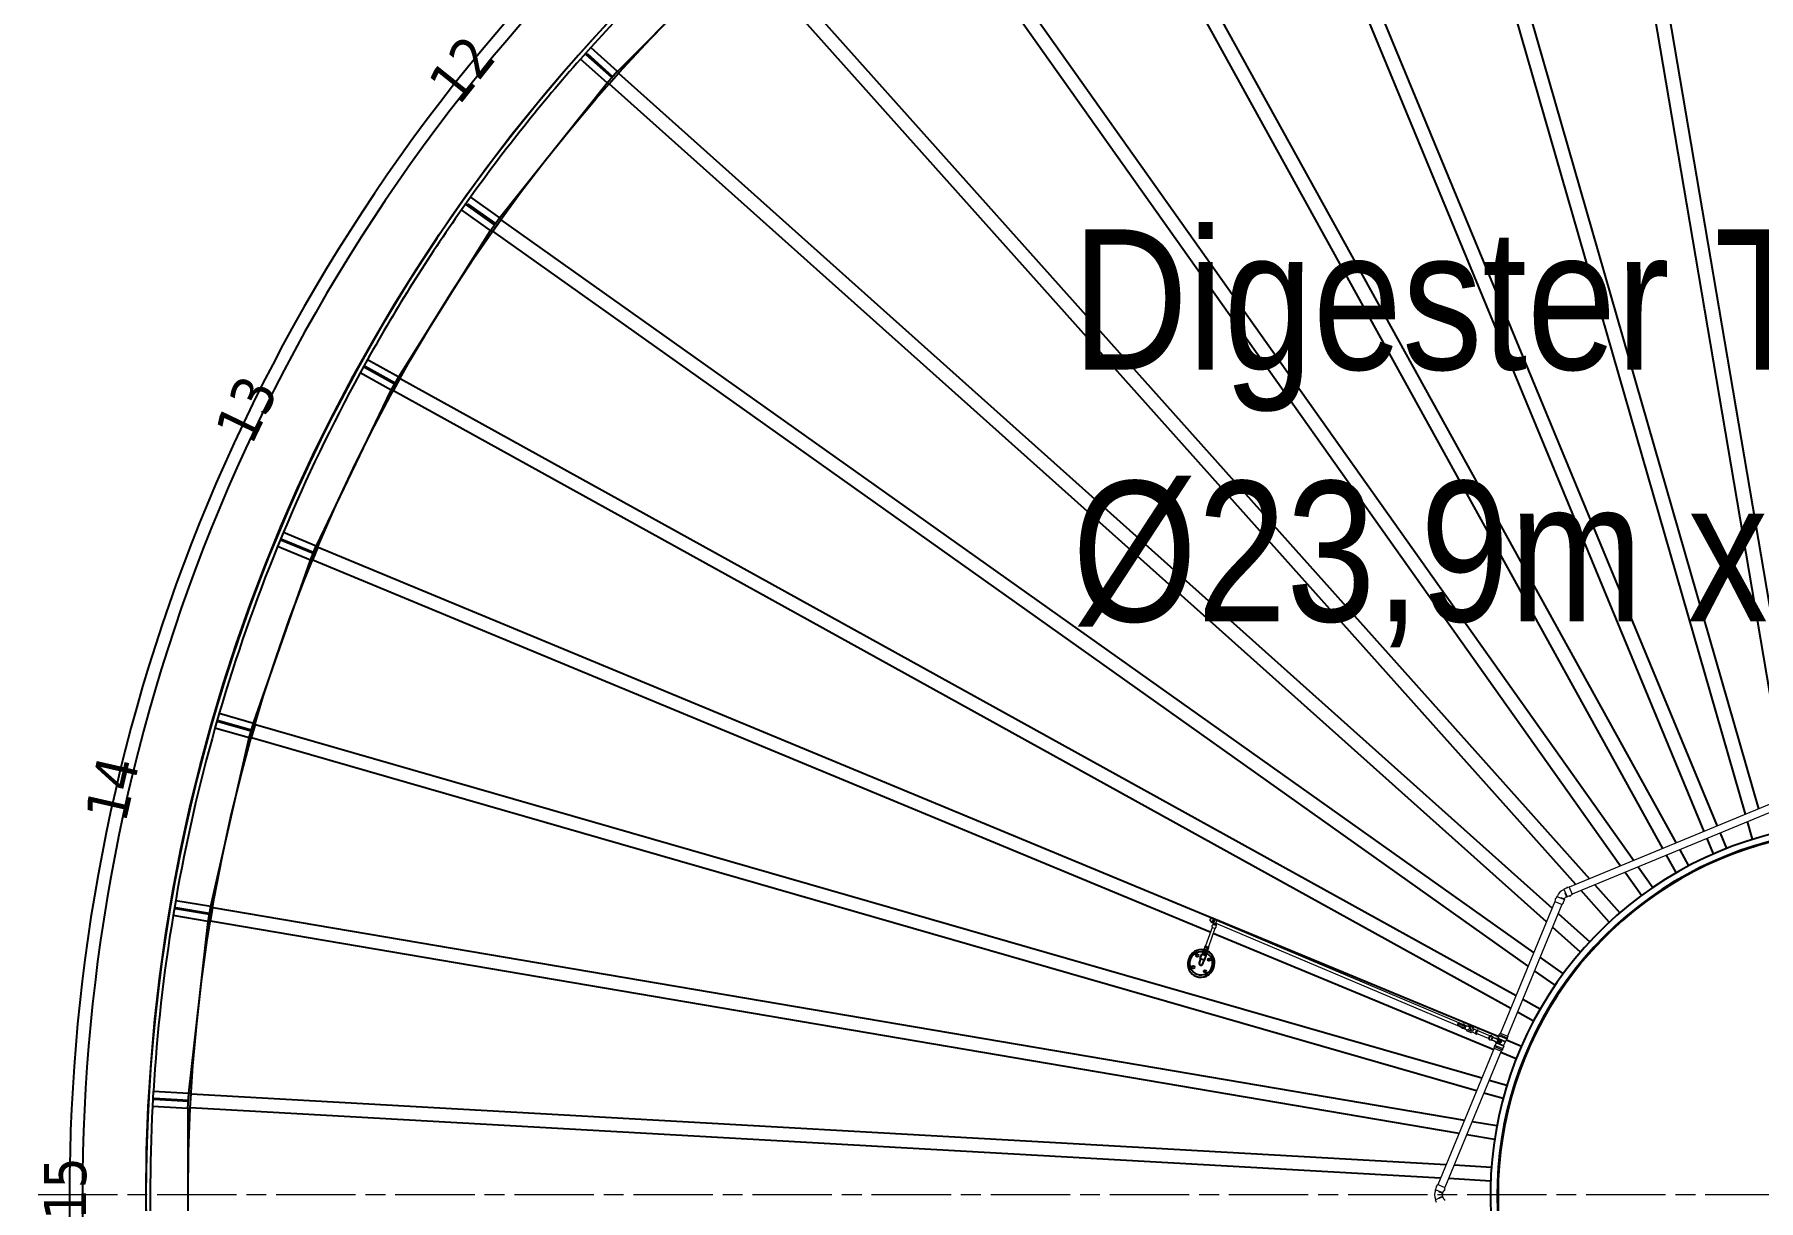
# Model space of a CAD drawing. Header units: millimetres. Extents: x 0 to 118900, y 0 to 84100.
# Drawn here: x 11892 to 24197, y 18739 to 27056 of the extents above; entities that cross this region are included whole.
import ezdxf

# ---------------------------------------------------------------- set-up
doc = ezdxf.new("R2010")
doc.units = ezdxf.units.MM
doc.header["$LTSCALE"] = 100
doc.linetypes.add('CHAIN', pattern=[0.3543, 0.2362, -0.0295, 0.0591, -0.0295])
doc.layers.add('4003-AREA-04.1_F-Foundation', color=7, linetype='Continuous', lineweight=25, true_color=0xadadad)
doc.layers.add('P_Anti-Foam (AF)', color=6, linetype='Continuous', lineweight=18, true_color=0xff00ff)
for name, color, linetype, lineweight in [('4003-AREA-04.1_T-Tank', 7, 'Continuous', 25), ('4003-AREA-04.1_T-Tank_Annotation', 7, 'Continuous', 25), ('Center Mark', 7, 'Continuous', 18), ('Symbol', 7, 'Continuous', 18), ('Visible', 7, 'Continuous', 25)]:
    doc.layers.add(name, color=color, linetype=linetype, lineweight=lineweight)
doc.styles.add('Text Style173', font='')
doc.styles.add('Text Style176', font='tahoma.ttf')
doc.styles.get('Text Style173').set_extended_font_data('Bahnschrift SemiLight Condensed')

msp = doc.modelspace()

# ---------------------------------------------------------------- linework, layer by layer
at = {"layer": '4003-AREA-04.1_F-Foundation'}
msp.add_circle((24937.91, 18779.59), 12250, dxfattribs=at)
at = {"layer": '4003-AREA-04.1_T-Tank'}
msp.add_circle((24937.91, 18779.59), 11950, dxfattribs=at)
at = {"layer": 'Center Mark', "linetype": 'CHAIN', "ltscale": 23.990969}
msp.add_line((37983.91, 18779.59), (11891.91, 18779.59), dxfattribs=at)
at = {"layer": 'P_Anti-Foam (AF)'}
for p, q in [((24865.68, 21809.6), (22846.45, 20973.2)), ((24886.34, 21759.71), (22867.12, 20923.31)), ((22805.84, 20956.29), (22808.62, 20960.02)), ((22826.26, 20967.33), (22808.62, 20960.02)), ((22808.62, 20960.02), (22831.04, 20905.88)), ((22845.57, 20975.33), (22835.13, 20971.01)), ((22845.57, 20975.33), (22868, 20921.19)), ((22868, 20921.19), (22857.56, 20916.87)), ((22744.3, 20871.05), (22355.58, 19932.59)), ((22794.19, 20850.39), (22405.46, 19911.93)), ((22746.5, 20882.37), (22742.17, 20871.93)), ((22742.17, 20871.93), (22796.31, 20849.51)), ((22757.48, 20908.89), (22750.17, 20891.24)), ((22761.21, 20911.67), (22757.48, 20908.89)), ((22757.48, 20908.89), (22811.62, 20886.46)), ((22800.64, 20859.95), (22796.31, 20849.51)), ((22811.62, 20886.46), (22804.31, 20868.82)), ((22811.02, 20890.58), (22811.62, 20886.46)), ((22826.92, 20906.49), (22831.04, 20905.88)), ((22848.69, 20913.19), (22831.04, 20905.88)), ((20296.54, 20687.37), (20250.3, 20555.22)), ((20317.3, 20680.1), (20271.07, 20547.95)), ((20291.16, 20727.6), (20294.13, 20726.56)), ((20296.92, 20693.91), (20294.84, 20687.96)), ((20294.84, 20687.96), (20319, 20679.51)), ((20302.43, 20709.67), (20299.39, 20700.99)), ((20299.61, 20751.76), (20302.59, 20750.72)), ((20301.66, 20724.77), (20303.82, 20721.89)), ((20305.12, 20712.13), (20302.43, 20709.67)), ((20302.43, 20709.67), (20326.6, 20701.22)), ((20311.18, 20718.51), (20304.51, 20721.33)), ((20310.03, 20744.56), (20313.58, 20745.02)), ((20312.14, 20747.38), (20313.52, 20746.9)), ((20321.13, 20742.1), (20314.46, 20744.91)), ((20324.42, 20712.92), (20318.97, 20715.23)), ((20321.08, 20685.45), (20319, 20679.51)), ((20326.6, 20701.22), (20323.56, 20692.53)), ((22079.1, 19974.28), (20325.12, 20714.58)), ((20325.98, 20705.12), (20326.6, 20701.22)), ((20334.38, 20736.51), (20328.92, 20738.81)), ((22087.65, 19994.55), (20333.68, 20734.85)), ((20246.52, 20549.87), (20245.11, 20549.6)), ((20246.52, 20549.87), (20248.6, 20555.81)), ((20246.52, 20549.87), (20270.69, 20541.41)), ((20248.6, 20555.81), (20272.77, 20547.36)), ((20227.44, 20501.98), (20225.79, 20497.26)), ((20227.26, 20496.54), (20227.32, 20496.73)), ((20233.04, 20522.91), (20228.79, 20510.76)), ((20230.82, 20509.38), (20228.8, 20510.76)), ((20229.5, 20505.6), (20230.82, 20509.38)), ((20256.4, 20496.19), (20229.5, 20505.6)), ((20230.22, 20504.53), (20230.47, 20505.26)), ((20230.22, 20504.53), (20255.17, 20495.8)), ((20231.03, 20502.85), (20230.22, 20504.53)), ((20230.37, 20500.96), (20231.03, 20502.85)), ((20257.72, 20499.97), (20230.82, 20509.38)), ((20231.03, 20502.85), (20253.49, 20494.99)), ((20239.75, 20522.02), (20239.29, 20520.72)), ((20241.35, 20529.61), (20239.38, 20523.98)), ((20260.14, 20516.72), (20239.38, 20523.98)), ((20239.75, 20522.02), (20239.38, 20523.98)), ((20258.63, 20515.41), (20239.75, 20522.02)), ((20240.92, 20533.85), (20244.05, 20542.79)), ((20240.92, 20533.85), (20265.08, 20525.4)), ((20241.35, 20529.61), (20240.92, 20533.85)), ((20241.35, 20529.61), (20262.11, 20522.35)), ((20244.05, 20542.79), (20243.11, 20543.87)), ((20244.05, 20542.79), (20268.21, 20534.33)), ((20252.5, 20487.7), (20252.57, 20487.89)), ((20252.83, 20493.1), (20253.49, 20494.99)), ((20253.49, 20494.99), (20255.17, 20495.8)), ((20255.76, 20492.07), (20254.11, 20487.36)), ((20255.17, 20495.8), (20255.43, 20496.53)), ((20256.4, 20496.19), (20257.72, 20499.97)), ((20257.72, 20499.97), (20260.16, 20499.79)), ((20258.63, 20515.41), (20260.14, 20516.72)), ((20262.11, 20522.35), (20260.14, 20516.72)), ((20260.18, 20499.78), (20264.42, 20511.93)), ((20262.11, 20522.35), (20265.08, 20525.4)), ((20270.69, 20541.41), (20272.77, 20547.36)), ((20270.69, 20541.41), (20271.63, 20540.32)), ((22051.84, 20000.8), (22049.51, 19995.27)), ((22051.9, 19988.84), (22054.5, 19987.74)), ((22055.75, 19988.3), (22061.19, 20001.2)), ((22060.71, 20002.49), (22058.11, 20003.58)), ((22088.13, 19968.68), (22085.79, 19967.82)), ((22087.5, 19968.94), (22106.04, 19961.12)), ((22097.96, 19991.99), (22096.95, 19994.26)), ((22097.34, 19992.25), (22116.25, 19984.27)), ((22109.75, 19957.17), (22113.78, 19951.42)), ((22122.51, 19951.54), (22112.32, 19955.76)), ((22114.87, 19950.5), (22146.13, 19937.3)), ((22120.43, 19984.37), (22128.23, 19985.65)), ((22133.99, 19979.25), (22123.8, 19983.47)), ((22129.65, 19985.51), (22160.9, 19972.31)), ((22158.54, 19938.96), (22147.55, 19937.16)), ((22158.12, 19939.14), (22177.81, 19930.82)), ((22168.38, 19962.27), (22161.99, 19971.39)), ((22167.95, 19962.44), (22187.65, 19954.13)), ((22186.82, 19953.83), (22189.98, 19954.99)), ((22278.62, 19913.94), (22193.53, 19949.86)), ((22311.18, 19825.42), (21907.91, 18851.83)), ((22177.45, 19931.63), (22178.82, 19928.55)), ((22270.07, 19893.68), (22184.98, 19929.59)), ((22275.59, 19889.39), (22271.43, 19891.15)), ((22285.54, 19912.98), (22281.38, 19914.73)), ((22291.34, 19882.74), (22283.38, 19886.1)), ((22295.29, 19883.03), (22292.22, 19882.64)), ((22301.29, 19906.33), (22293.33, 19909.69)), ((22303.84, 19903.3), (22301.99, 19905.77)), ((22313.38, 19836.74), (22309.06, 19826.3)), ((22309.06, 19826.3), (22363.2, 19803.88)), ((22313.11, 19837.4), (22368.18, 19814.59)), ((22316.4, 19845.34), (22371.47, 19822.53)), ((22324.37, 19863.26), (22317.06, 19845.61)), ((22325.05, 19868.6), (22322.14, 19869.81)), ((22326.44, 19864.86), (22324.37, 19863.26)), ((22324.37, 19863.26), (22378.51, 19840.83)), ((22334.85, 19892.25), (22331.94, 19893.46)), ((22334.56, 19864.66), (22334.4, 19864.73)), ((22345.45, 19914.16), (22338.14, 19896.52)), ((22338.14, 19896.52), (22392.28, 19874.09)), ((22338.48, 19893.92), (22338.14, 19896.52)), ((22341.73, 19860.39), (22377.91, 19845.41)), ((22344.36, 19888.31), (22344.19, 19888.38)), ((22345.18, 19914.82), (22400.25, 19892.01)), ((22348.47, 19922.76), (22403.54, 19899.95)), ((22353.45, 19933.47), (22349.13, 19923.03)), ((22352.45, 19886.26), (22388.63, 19871.28)), ((22353.45, 19933.47), (22407.59, 19911.05)), ((22367.52, 19814.32), (22363.2, 19803.88)), ((22378.51, 19840.83), (22371.2, 19823.19)), ((22388.63, 19871.28), (22377.91, 19845.41)), ((22388.63, 19871.28), (22377.91, 19845.41)), ((22377.91, 19845.41), (22378.51, 19840.83)), ((22388.63, 19871.28), (22392.28, 19874.09)), ((22399.59, 19891.74), (22392.28, 19874.09)), ((22407.59, 19911.05), (22403.27, 19900.61)), ((22361.07, 19804.76), (21957.8, 18831.16)), ((21890.47, 18815.75), (21897.78, 18833.4)), ((21901.46, 18842.27), (21905.78, 18852.71)), ((21959.92, 18830.28), (21905.78, 18852.71)), ((21955.6, 18819.84), (21959.92, 18830.28)), ((21944.61, 18793.32), (21890.47, 18815.75)), ((21891.15, 18811.15), (21890.47, 18815.75)), ((21944.61, 18765.86), (21890.47, 18743.44)), ((21891.15, 18748.04), (21890.47, 18743.44)), ((21897.78, 18725.79), (21890.47, 18743.44)), ((21941.28, 18790.84), (21944.61, 18793.32)), ((21941.28, 18768.35), (21944.61, 18765.86)), ((21944.61, 18793.32), (21951.92, 18810.97)), ((21951.92, 18748.21), (21944.61, 18765.86))]:
    msp.add_line(p, q, dxfattribs=at)
for centre, radius, start, end in [((22844.63, 20872.87), 92, 114.940961, 155.059039), ((22826.17, 20967.56), 0.25, 292.5, 10.687718), ((22830.98, 20968.47), 4.65, 34.312282, 190.687718), ((22835.03, 20971.24), 0.25, 214.312282, 292.5), ((22749.03, 20886.52), 4.65, 79.312282, 235.687718), ((22746.27, 20882.47), 0.25, 337.5, 55.687718), ((22749.94, 20891.34), 0.25, 259.312282, 337.5), ((22800.87, 20859.85), 0.25, 79.312282, 157.5), ((22801.78, 20864.67), 4.65, 259.312282, 55.687718), ((22804.54, 20868.72), 0.25, 157.5, 235.687718), ((22844.77, 20872.73), 38.18, 117.870182, 152.129818), ((22848.78, 20912.96), 0.25, 34.312282, 112.5), ((22852.83, 20915.73), 4.65, 214.312282, 10.687718), ((22857.65, 20916.63), 0.25, 112.5, 190.687718), ((20298.72, 20697.25), 3.59, 83.39736, 238.036593), ((20296.68, 20693.99), 0.25, 340.716976, 58.036593), ((20299.16, 20701.07), 0.25, 263.39736, 340.716976), ((20321.32, 20685.37), 0.25, 83.39736, 160.716976), ((20321.76, 20689.19), 3.59, 263.39736, 58.036593), ((20323.79, 20692.45), 0.25, 160.716976, 238.036593), ((20245.76, 20546.16), 3.5, 100.621233, 220.81272), ((20268.98, 20538.04), 3.5, 280.621233, 40.81272), ((22315.7, 19840.98), 4.42, 80.83332, 234.16668), ((22312.92, 19836.93), 0.5, 337.5, 67.5), ((22316.6, 19845.8), 0.5, 247.5, 337.5), ((22347.77, 19918.4), 4.42, 80.83332, 234.16668), ((22344.99, 19914.35), 0.5, 337.5, 67.5), ((22348.66, 19923.22), 0.5, 247.5, 337.5), ((22367.98, 19814.13), 0.5, 67.5, 157.5), ((22368.88, 19818.95), 4.42, 260.83332, 54.16668), ((22371.66, 19822.99), 0.5, 157.5, 247.5), ((22400.05, 19891.55), 0.5, 67.5, 157.5), ((22400.95, 19896.37), 4.42, 260.83332, 54.16668), ((22403.73, 19900.42), 0.5, 157.5, 247.5), ((21900.32, 18837.54), 4.65, 79.312282, 235.687718), ((21897.55, 18833.49), 0.25, 337.5, 55.687718), ((21901.23, 18842.36), 0.25, 259.312282, 337.5), ((21977.57, 18779.59), 92, 159.940961, 200.059039), ((21977.77, 18779.59), 38.18, 162.870182, 197.129818), ((21952.15, 18810.88), 0.25, 79.312282, 157.5), ((21952.15, 18748.31), 0.25, 202.5, 280.687718), ((21953.06, 18815.69), 4.65, 259.312282, 55.687718), ((21953.06, 18743.49), 4.65, 304.312282, 100.687718), ((21955.83, 18819.74), 0.25, 157.5, 235.687718), ((21955.83, 18739.44), 0.25, 124.312282, 202.5)]:
    msp.add_arc(centre, radius, start, end, dxfattribs=at)
for centre, major_axis, ratio, start_param, end_param in [((20295.39, 20739.68), (-4.23, -12.08), 0.93947758, 5.3249248, 6.67849528), ((20295.39, 20739.68), (4.23, 12.08), 0.93947758, 5.61351781, 7.30994166), ((20309.49, 20733.12), (-4.98, -11.79), 0.34201339, 3.14159265, 6.28318531), ((20307.25, 20735.53), (4.23, 12.08), 0.93947758, 5.76137335, 6.22287263), ((20329.4, 20724.72), (-4.98, -11.79), 0.34201339, 2.60484248, 6.81993548), ((20329.4, 20724.72), (-4.28, -10.13), 0.34201339, 3.14159265, 6.28318531), ((22053.84, 19993.45), (-1.91, -4.62), 0.93969262, 4.70610331, 6.27689964), ((22056.17, 19998.98), (1.91, 4.62), 0.93969262, 6.27689964, 7.84769596), ((22054.89, 19988.66), (-0.383, -0.924), 0.93969262, 6.27689964, 7.84769596), ((22060.32, 20001.57), (0.383, 0.924), 0.93969262, 4.70610331, 6.27689964), ((22092.42, 19980.59), (-4.92, -11.65), 0.34201339, 5.41207886, 6.28318531), ((22092.42, 19980.59), (4.92, 11.65), 0.34201339, 0, 0.90033261), ((22122.26, 19968), (-7.39, -17.5), 0.34201339, 5.63444426, 6.28318531), ((22128.25, 19965.4), (-5.74, -13.86), 0.93969262, 0, 3.14159265), ((22122.26, 19968), (7.39, 17.5), 0.34201339, 0, 0.67277693), ((22153.51, 19954.81), (7.39, 17.5), 0.34201339, 6.07147369, 9.63648958), ((22163.04, 19950.79), (4.92, 11.65), 0.34201339, 0, 3.14159265), ((22183.35, 19942.22), (4.92, 11.65), 0.34201339, 0.31035895, 2.8312337), ((22189.83, 19939.48), (4.34, 10.27), 0.34201339, 6.11897089, 9.58899238), ((22276.41, 19902.94), (-4.98, -11.79), 0.34201339, 3.14159265, 6.28318531), ((22296.32, 19894.54), (-4.98, -11.79), 0.34201339, 2.94502273, 6.47975523), ((22327.04, 19881.63), (-4.9, -11.83), 0.93969262, 5.74403879, 9.95912675), ((22339.62, 19876.42), (-5.09, -12.29), 0.93969262, 6.20407046, 9.5038928), ((22337.47, 19877.31), (-4.9, -11.83), 0.93969262, 0.18999522, 2.95159743), ((22337.47, 19877.31), (4.21, 10.16), 0.93969262, 3.66390408, 5.76087389), ((22334.31, 19878.62), (4.9, 11.83), 0.93969262, 4.13268004, 5.29209792), ((22344.74, 19874.3), (4.9, 11.83), 0.93969262, 3.73417222, 5.69060574)]:
    msp.add_ellipse(centre, major_axis=major_axis, ratio=ratio, start_param=start_param, end_param=end_param, dxfattribs=at)
msp.add_ellipse((22118.06, 19969.62), major_axis=(-5.74, -13.86), ratio=0.93969262, dxfattribs=at)
for points, knots in [([(22826.92, 20906.49), (22826.92, 20906.49), (22826.92, 20906.49), (22826.89, 20906.57), (22826.82, 20906.72), (22826.49, 20907.5), (22826.06, 20908.48), (22824.75, 20911.53), (22823.81, 20913.73), (22821.63, 20918.82), (22820.45, 20921.61), (22818.25, 20926.79), (22817.28, 20929.08), (22816.31, 20931.37)], [-8.51116039, -8.51116039, -8.51116039, -8.51116039, -8.39108997, -8.39108997, -7.98248995, -7.98248995, -7.0831107, -7.0831107, -6.01136038, -6.01136038, -5.00426929, -5.00426929, -4.25503664, -4.25503664, -4.25503664, -4.25503664]), ([(22786.13, 20901.19), (22786.48, 20901.04), (22786.83, 20900.9), (22790.44, 20899.37), (22793.63, 20898.02), (22799.53, 20895.51), (22802.18, 20894.38), (22806.56, 20892.5), (22808.27, 20891.76), (22810.47, 20890.82), (22811.02, 20890.58), (22811.02, 20890.58)], [-12.7734961, -12.7734961, -12.7734961, -12.7734961, -12.65901818, -12.65901818, -11.59763697, -11.59763697, -10.54181798, -10.54181798, -9.49471199, -9.49471199, -8.51496106, -8.51496106, -8.51496106, -8.51496106]), ([(20301.96, 20724.37), (20301.52, 20724.55), (20301.1, 20724.73), (20300.26, 20725.09), (20299.85, 20725.27), (20299.04, 20725.62), (20298.65, 20725.79), (20297.88, 20726.12), (20297.51, 20726.28), (20296.75, 20726.61), (20296.37, 20726.78), (20295.62, 20727.1), (20295.26, 20727.26), (20294.57, 20727.57), (20294.23, 20727.72), (20293.59, 20728), (20293.29, 20728.14), (20292.7, 20728.41), (20292.41, 20728.53), (20291.88, 20728.78), (20291.62, 20728.9), (20291.13, 20729.13), (20290.9, 20729.23), (20290.46, 20729.44), (20290.26, 20729.54), (20289.65, 20729.84), (20289.29, 20730.02), (20288.69, 20730.36), (20288.53, 20730.45), (20288.17, 20730.67), (20287.98, 20730.78), (20287.47, 20731.13), (20287.15, 20731.35), (20286.18, 20732.21), (20285.63, 20732.66), (20284.49, 20734.33), (20284.14, 20734.9), (20283.56, 20736.22), (20283.33, 20736.85), (20282.89, 20738.77), (20282.74, 20740.26), (20283.21, 20743.08), (20283.62, 20744.29), (20284.77, 20746.4), (20285.48, 20747.3), (20287.04, 20748.82), (20287.88, 20749.38), (20289.65, 20750.34), (20290.48, 20750.61), (20292.25, 20751.06), (20292.95, 20751.1), (20294.32, 20751.15), (20294.79, 20751.1), (20295.57, 20751.01), (20295.85, 20750.96), (20296.4, 20750.85), (20296.62, 20750.8), (20297.2, 20750.65), (20297.47, 20750.57), (20297.76, 20750.48), (20297.78, 20750.48), (20297.79, 20750.47)], [3.28908849, 3.28908849, 3.28908849, 3.28908849, 3.34995497, 3.34995497, 3.4112363, 3.4112363, 3.47248669, 3.47248669, 3.53326672, 3.53326672, 3.59894757, 3.59894757, 3.6650904, 3.6650904, 3.73114973, 3.73114973, 3.79660631, 3.79660631, 3.86259939, 3.86259939, 3.9288047, 3.9288047, 3.99472029, 3.99472029, 4.0599459, 4.0599459, 4.19161569, 4.19161569, 4.23412989, 4.23412989, 4.26814632, 4.26814632, 4.30509117, 4.30509117, 4.33236591, 4.33236591, 4.34223448, 4.34223448, 4.34886107, 4.34886107, 4.35858367, 4.35858367, 4.36540517, 4.36540517, 4.37195486, 4.37195486, 4.37962469, 4.37962469, 4.39028082, 4.39028082, 4.40744946, 4.40744946, 4.43321445, 4.43321445, 4.46166387, 4.46166387, 4.5004996, 4.5004996, 4.58078132, 4.58078132, 4.58662508, 4.58662508, 4.58662508, 4.58662508]), ([(20301.96, 20724.37), (20300.77, 20724.87), (20299.64, 20725.36), (20298.08, 20726.03), (20297.6, 20726.24), (20296.66, 20726.65), (20296.2, 20726.85), (20295.32, 20727.24), (20294.9, 20727.42), (20294.1, 20727.78), (20293.72, 20727.95), (20292.99, 20728.27), (20292.65, 20728.43), (20291.99, 20728.73), (20291.68, 20728.87), (20291.09, 20729.14), (20290.82, 20729.27), (20290.31, 20729.52), (20290.07, 20729.63), (20289.36, 20729.99), (20289.02, 20730.14), (20288.07, 20730.73), (20287.9, 20730.83), (20287.41, 20731.17), (20287.09, 20731.4), (20286.11, 20732.27), (20285.54, 20732.74), (20284.38, 20734.51), (20284.04, 20735.09), (20283.49, 20736.42), (20283.27, 20737.06), (20282.86, 20738.98), (20282.75, 20740.46), (20283.25, 20743.23), (20283.68, 20744.44), (20284.85, 20746.52), (20285.57, 20747.4), (20287.14, 20748.9), (20287.99, 20749.45), (20289.76, 20750.39), (20290.59, 20750.64), (20292.35, 20751.07), (20293.04, 20751.1), (20294.38, 20751.14), (20294.84, 20751.09), (20295.61, 20751), (20295.89, 20750.95), (20296.43, 20750.85), (20296.65, 20750.79), (20297.24, 20750.64), (20297.52, 20750.56), (20297.79, 20750.47), (20297.79, 20750.47), (20297.79, 20750.47)], [0.49662889, 0.49662889, 0.49662889, 0.49662889, 0.66329233, 0.66329233, 0.74150946, 0.74150946, 0.82056032, 0.82056032, 0.89950652, 0.89950652, 0.97745159, 0.97745159, 1.05618403, 1.05618403, 1.13533476, 1.13533476, 1.21403283, 1.21403283, 1.29161086, 1.29161086, 1.44869049, 1.44869049, 1.47829519, 1.47829519, 1.51388504, 1.51388504, 1.5410847, 1.5410847, 1.55056887, 1.55056887, 1.55695631, 1.55695631, 1.56643639, 1.56643639, 1.57321336, 1.57321336, 1.57978237, 1.57978237, 1.58753202, 1.58753202, 1.59837348, 1.59837348, 1.61591459, 1.61591459, 1.64188191, 1.64188191, 1.67051578, 1.67051578, 1.7101603, 1.7101603, 1.79405251, 1.79405251, 1.79416548, 1.79416548, 1.79416548, 1.79416548]), ([(20285.54, 20731.88), (20286.01, 20730.68), (20286.64, 20729.53), (20288.36, 20727.18), (20289.53, 20726.03), (20291.69, 20724.51), (20292.58, 20724.02), (20293.51, 20723.63)], [5.515086332, 5.515086332, 5.515086332, 5.515086332, 5.766886018, 5.766886018, 6.084098528, 6.084098528, 6.283185307, 6.283185307, 6.283185307, 6.283185307]), ([(20313.43, 20745), (20313.1, 20745.76), (20312.7, 20746.5), (20311.38, 20748.57), (20310.27, 20749.8), (20307.75, 20751.8), (20306.33, 20752.59), (20303.32, 20753.65), (20301.74, 20753.92), (20298.55, 20753.95), (20296.94, 20753.7), (20294.42, 20752.87), (20293.46, 20752.44), (20292.55, 20751.92)], [2.40515876, 2.40515876, 2.40515876, 2.40515876, 2.5668491, 2.5668491, 2.88500135, 2.88500135, 3.19856079, 3.19856079, 3.51023194, 3.51023194, 3.82372362, 3.82372362, 4.02777568, 4.02777568, 4.02777568, 4.02777568]), ([(20293.51, 20723.63), (20294.98, 20723.01), (20296.54, 20722.64), (20299.72, 20722.42), (20301.34, 20722.57), (20302.92, 20722.99), (20302.95, 20723), (20302.98, 20723.01)], [0, 0, 0, 0, 0.31174075, 0.31174075, 0.624646304, 0.624646304, 0.63071752, 0.63071752, 0.63071752, 0.63071752]), ([(20300.96, 20748.82), (20300.09, 20749.49), (20299.12, 20750.02), (20297.99, 20750.41), (20297.89, 20750.44), (20297.79, 20750.47)], [-2.012619533, -2.012619533, -2.012619533, -2.012619533, -1.667573028, -1.667573028, -1.635152697, -1.635152697, -1.635152697, -1.635152697]), ([(20310.53, 20744.63), (20310.12, 20744.8), (20309.71, 20744.98), (20308.9, 20745.32), (20308.51, 20745.49), (20307.73, 20745.83), (20307.36, 20745.99), (20306.62, 20746.31), (20306.27, 20746.46), (20305.55, 20746.77), (20305.19, 20746.93), (20304.49, 20747.24), (20304.15, 20747.39), (20303.5, 20747.67), (20303.19, 20747.81), (20302.6, 20748.07), (20302.32, 20748.2), (20301.8, 20748.43), (20301.56, 20748.55), (20301.1, 20748.76), (20300.88, 20748.85), (20300.49, 20749.03), (20300.32, 20749.12), (20300.01, 20749.26), (20299.88, 20749.33), (20299.61, 20749.46), (20299.5, 20749.51), (20299.5, 20749.52), (20299.5, 20749.52), (20299.5, 20749.52)], [3.291654899, 3.291654899, 3.291654899, 3.291654899, 3.351781893, 3.351781893, 3.412392485, 3.412392485, 3.473033027, 3.473033027, 3.533243071, 3.533243071, 3.598218701, 3.598218701, 3.663866017, 3.663866017, 3.729591852, 3.729591852, 3.794771061, 3.794771061, 3.859504529, 3.859504529, 3.925167367, 3.925167367, 3.991078825, 3.991078825, 4.056299052, 4.056299052, 4.155953109, 4.155953109, 4.158275951, 4.158275951, 4.158275951, 4.158275951]), ([(20305.29, 20719.48), (20303.79, 20720), (20302.38, 20720.78), (20300.81, 20722.01), (20300.51, 20722.26), (20300.22, 20722.53)], [0, 0, 0, 0, 0.311671057, 0.311671057, 0.389289145, 0.389289145, 0.389289145, 0.389289145]), ([(20301.66, 20724.77), (20301.48, 20725.01), (20301.33, 20725.31), (20300.99, 20726.35), (20300.9, 20727.23), (20300.99, 20729.32), (20301.17, 20730.5), (20301.8, 20733.05), (20302.24, 20734.38), (20302.79, 20735.7)], [-1.47399291, -1.47399291, -1.47399291, -1.47399291, -1.25891699, -1.25891699, -0.84597355, -0.84597355, -0.42664729, -0.42664729, 0, 0, 0, 0]), ([(20302.79, 20735.7), (20303.19, 20736.67), (20303.64, 20737.62), (20304.61, 20739.4), (20305.12, 20740.21), (20306.39, 20741.98), (20307.15, 20742.84), (20308.62, 20744.07), (20309.32, 20744.45), (20309.97, 20744.55), (20310, 20744.56), (20310.03, 20744.56)], [-6.94611736, -6.94611736, -6.94611736, -6.94611736, -6.62945107, -6.62945107, -6.32060848, -6.32060848, -5.88358731, -5.88358731, -5.44564005, -5.44564005, -5.42544515, -5.42544515, -5.42544515, -5.42544515]), ([(20305.11, 20712.12), (20305.1, 20712.09), (20305.19, 20712.03), (20305.63, 20711.78), (20306.15, 20711.55), (20307.63, 20710.94), (20308.61, 20710.56), (20310.34, 20709.93), (20310.95, 20709.71), (20312.21, 20709.27), (20312.83, 20709.05), (20314.58, 20708.46), (20315.72, 20708.08), (20318.21, 20707.28), (20319.53, 20706.87), (20321.88, 20706.16), (20322.9, 20705.86), (20324.53, 20705.41), (20325.13, 20705.25), (20325.82, 20705.11), (20325.97, 20705.09), (20325.98, 20705.12)], [-4.81939753, -4.81939753, -4.81939753, -4.81939753, -4.56573164, -4.56573164, -4.15369514, -4.15369514, -3.71726238, -3.71726238, -3.49690828, -3.49690828, -3.29028011, -3.29028011, -2.93384377, -2.93384377, -2.49662526, -2.49662526, -2.07681242, -2.07681242, -1.66757303, -1.66757303, -1.3461998, -1.3461998, -1.3461998, -1.3461998]), ([(20306.7, 20719.06), (20306.56, 20718.16), (20306.38, 20717.21), (20305.88, 20714.9), (20305.52, 20713.52), (20305.11, 20712.12)], [4.221471088, 4.221471088, 4.221471088, 4.221471088, 4.368841155, 4.368841155, 4.567675883, 4.567675883, 4.567675883, 4.567675883]), ([(20310.77, 20718.69), (20309.93, 20718.65), (20309.08, 20718.68), (20307.23, 20718.91), (20306.24, 20719.14), (20305.29, 20719.48)], [5.918974035, 5.918974035, 5.918974035, 5.918974035, 6.084499516, 6.084499516, 6.283185307, 6.283185307, 6.283185307, 6.283185307]), ([(20309.86, 20750.07), (20310.54, 20750.12), (20311.22, 20750.13), (20313.49, 20749.98), (20315.06, 20749.61), (20318, 20748.38), (20319.36, 20747.52), (20321.63, 20745.5), (20322.57, 20744.37), (20323.34, 20743.14)], [2.75230351, 2.75230351, 2.75230351, 2.75230351, 2.88555577, 2.88555577, 3.19849297, 3.19849297, 3.51022877, 3.51022877, 3.79342634, 3.79342634, 3.79342634, 3.79342634]), ([(20320.26, 20714.68), (20319.75, 20714.34), (20319.2, 20714.03), (20318.12, 20713.64), (20317.62, 20713.51), (20316.32, 20713.38), (20315.45, 20713.48), (20314.02, 20714.05), (20313.44, 20714.43), (20312.47, 20715.38), (20312.09, 20715.94), (20311.41, 20717.34), (20311.21, 20718.17), (20310.91, 20720.45), (20310.99, 20721.93), (20311.45, 20725), (20311.83, 20726.56), (20312.8, 20729.61), (20313.38, 20731.1), (20314.68, 20733.94), (20315.41, 20735.3), (20316.99, 20737.83), (20317.85, 20739), (20319.77, 20741.11), (20320.82, 20742.05), (20322.67, 20742.94), (20323.23, 20743.14), (20324.65, 20743.4), (20325.58, 20743.38), (20327.13, 20742.87), (20327.73, 20742.51), (20328.75, 20741.61), (20329.15, 20741.07), (20329.86, 20739.78), (20330.08, 20739.02), (20330.22, 20738.26)], [1.11230344, 1.11230344, 1.11230344, 1.11230344, 1.28388901, 1.28388901, 1.40920223, 1.40920223, 1.58538174, 1.58538174, 1.72431558, 1.72431558, 1.8822099, 1.8822099, 2.11921194, 2.11921194, 2.52363738, 2.52363738, 2.90183533, 2.90183533, 3.25375167, 3.25375167, 3.60215329, 3.60215329, 3.96238224, 3.96238224, 4.36331003, 4.36331003, 4.51371092, 4.51371092, 4.70745348, 4.70745348, 4.84708474, 4.84708474, 4.99986678, 4.99986678, 5.21391332, 5.21391332, 5.21391332, 5.21391332]), ([(20328.04, 20713.35), (20327.91, 20712.69), (20327.77, 20712.03), (20327.17, 20709.29), (20326.62, 20707.2), (20325.98, 20705.12)], [4.304241925, 4.304241925, 4.304241925, 4.304241925, 4.375079925, 4.375079925, 4.595228056, 4.595228056, 4.595228056, 4.595228056]), ([(20328.04, 20713.35), (20327.59, 20711), (20327.01, 20708.62), (20326.21, 20705.86), (20326.1, 20705.49), (20325.98, 20705.12)], [4.382281694, 4.382281694, 4.382281694, 4.382281694, 4.633945447, 4.633945447, 4.673267825, 4.673267825, 4.673267825, 4.673267825]), ([(22079.37, 19977.26), (22079.2, 19976.19), (22079.1, 19975.17), (22079.09, 19972.78), (22079.25, 19971.47), (22080.04, 19969.79), (22080.3, 19969.37), (22081.12, 19968.45), (22081.77, 19967.98), (22083.11, 19967.51), (22083.75, 19967.44), (22084.86, 19967.53), (22085.35, 19967.65), (22085.79, 19967.82)], [5.32790634, 5.32790634, 5.32790634, 5.32790634, 5.59356763, 5.59356763, 5.98482936, 5.98482936, 6.11733356, 6.11733356, 6.30281004, 6.30281004, 6.45536098, 6.45536098, 6.59125648, 6.59125648, 6.59125648, 6.59125648]), ([(22096.95, 19994.26), (22096.76, 19994.7), (22096.5, 19995.14), (22095.69, 19996.11), (22095.03, 19996.6), (22093.68, 19997.09), (22093.04, 19997.17), (22091.73, 19997.08), (22091.08, 19996.88), (22089.5, 19996.16), (22088.66, 19995.51), (22087.04, 19993.97), (22086.27, 19993.06), (22085.53, 19992.03)], [2.82894593, 2.82894593, 2.82894593, 2.82894593, 2.96686276, 2.96686276, 3.15619505, 3.15619505, 3.3085099, 3.3085099, 3.49641049, 3.49641049, 3.80826722, 3.80826722, 4.11656732, 4.11656732, 4.11656732, 4.11656732]), ([(22196.68, 19948.53), (22196.68, 19948.56), (22196.68, 19948.58), (22196.68, 19950.03), (22196.53, 19951.34), (22195.73, 19953.02), (22195.47, 19953.44), (22194.65, 19954.36), (22194, 19954.83), (22192.66, 19955.3), (22192.02, 19955.37), (22190.91, 19955.28), (22190.43, 19955.16), (22189.98, 19954.99)], [8.72850555, 8.72850555, 8.72850555, 8.72850555, 8.73516028, 8.73516028, 9.12642202, 9.12642202, 9.25892622, 9.25892622, 9.44440269, 9.44440269, 9.59695363, 9.59695363, 9.73284913, 9.73284913, 9.73284913, 9.73284913]), ([(22178.82, 19928.55), (22179.02, 19928.11), (22179.27, 19927.67), (22180.09, 19926.7), (22180.74, 19926.21), (22182.09, 19925.72), (22182.73, 19925.64), (22184.04, 19925.73), (22184.7, 19925.93), (22186.27, 19926.65), (22187.11, 19927.29), (22187.99, 19928.14), (22188.06, 19928.2), (22188.12, 19928.26)], [5.97053858, 5.97053858, 5.97053858, 5.97053858, 6.10845542, 6.10845542, 6.29778771, 6.29778771, 6.45010255, 6.45010255, 6.63800314, 6.63800314, 6.94985987, 6.94985987, 6.97488216, 6.97488216, 6.97488216, 6.97488216]), ([(22294.63, 19909.14), (22294.54, 19909.63), (22294.41, 19910.12), (22294.03, 19911.09), (22293.79, 19911.59), (22292.97, 19912.71), (22292.31, 19913.32), (22290.88, 19914.01), (22290.2, 19914.18), (22288.84, 19914.26), (22288.18, 19914.15), (22286.72, 19913.71), (22286, 19913.31), (22284.18, 19912.02), (22283.18, 19910.98), (22281.3, 19908.58), (22280.43, 19907.23), (22278.89, 19904.42), (22278.21, 19902.98), (22277.06, 19900.06), (22276.57, 19898.59), (22275.82, 19895.68), (22275.57, 19894.25), (22275.34, 19891.4), (22275.38, 19890), (22275.93, 19888.02), (22276.16, 19887.43), (22276.96, 19886.14), (22277.62, 19885.42), (22278.66, 19884.85), (22278.82, 19884.77), (22278.99, 19884.7)], [2.65929626, 2.65929626, 2.65929626, 2.65929626, 2.79744822, 2.79744822, 2.93594132, 2.93594132, 3.12124848, 3.12124848, 3.26047974, 3.26047974, 3.41533031, 3.41533031, 3.64267858, 3.64267858, 4.03760805, 4.03760805, 4.41991743, 4.41991743, 4.77281914, 4.77281914, 5.1209816, 5.1209816, 5.47949958, 5.47949958, 5.87574655, 5.87574655, 6.04049045, 6.04049045, 6.2454031, 6.2454031, 6.28318531, 6.28318531, 6.28318531, 6.28318531]), ([(22278.99, 19884.7), (22279.62, 19884.44), (22280.3, 19884.32), (22281.66, 19884.31), (22282.32, 19884.45), (22283.57, 19884.89), (22284.14, 19885.2), (22284.67, 19885.56)], [0, 0, 0, 0, 0.13888807, 0.13888807, 0.299581936, 0.299581936, 0.477720836, 0.477720836, 0.477720836, 0.477720836]), ([(22296.1, 19894.6), (22295.69, 19893.63), (22295.33, 19892.64), (22294.73, 19890.73), (22294.49, 19889.81), (22294.06, 19887.72), (22293.95, 19886.62), (22294, 19884.8), (22294.16, 19884.1), (22294.6, 19883.41), (22294.79, 19883.24), (22295.01, 19883.15)], [-6.94611736, -6.94611736, -6.94611736, -6.94611736, -6.62945107, -6.62945107, -6.32060848, -6.32060848, -5.88358731, -5.88358731, -5.44564005, -5.44564005, -5.21311286, -5.21311286, -5.21311286, -5.21311286]), ([(22321.57, 19871.99), (22320.34, 19872.5), (22318.71, 19873.19), (22314.93, 19874.77), (22312.76, 19875.68), (22308.12, 19877.63), (22305.6, 19878.69), (22300.4, 19880.88), (22297.63, 19882.04), (22295.01, 19883.15)], [0, 0, 0, 0, 0.85929761, 0.85929761, 1.69497264, 1.69497264, 2.52609199, 2.52609199, 3.401448, 3.401448, 3.401448, 3.401448]), ([(22321.57, 19871.99), (22320.78, 19872.32), (22319.83, 19872.72), (22317.11, 19873.86), (22315.1, 19874.7), (22310.73, 19876.53), (22308.31, 19877.55), (22303.34, 19879.64), (22300.73, 19880.74), (22297.12, 19882.26), (22296.06, 19882.71), (22295.01, 19883.15)], [0.33490973, 0.33490973, 0.33490973, 0.33490973, 0.88358912, 0.88358912, 1.72635851, 1.72635851, 2.55823166, 2.55823166, 3.38861023, 3.38861023, 3.73694655, 3.73694655, 3.73694655, 3.73694655]), ([(22303.56, 19903.42), (22303.5, 19903.45), (22303.43, 19903.47), (22302.93, 19903.56), (22302.42, 19903.41), (22301.26, 19902.66), (22300.62, 19902.06), (22299.29, 19900.45), (22298.61, 19899.45), (22297.28, 19897.17), (22296.66, 19895.91), (22296.1, 19894.6)], [-1.73823147, -1.73823147, -1.73823147, -1.73823147, -1.66757303, -1.66757303, -1.25891699, -1.25891699, -0.84597355, -0.84597355, -0.42664729, -0.42664729, 0, 0, 0, 0]), ([(22303.56, 19903.42), (22306.08, 19902.35), (22308.73, 19901.24), (22313.83, 19899.09), (22316.34, 19898.04), (22320.97, 19896.09), (22323.14, 19895.18), (22326.87, 19893.62), (22328.48, 19892.95), (22329.81, 19892.39), (22329.92, 19892.35), (22330.02, 19892.31)], [0, 0, 0, 0, 0.8415067, 0.8415067, 1.66790554, 1.66790554, 2.49468924, 2.49468924, 3.3205012, 3.3205012, 3.39317887, 3.39317887, 3.39317887, 3.39317887]), ([(22303.56, 19903.42), (22305.09, 19902.77), (22306.66, 19902.11), (22310.75, 19900.39), (22313.33, 19899.3), (22318.19, 19897.26), (22320.53, 19896.28), (22324.68, 19894.54), (22326.54, 19893.76), (22328.78, 19892.82), (22329.45, 19892.55), (22330.02, 19892.31)], [0.33458436, 0.33458436, 0.33458436, 0.33458436, 0.84130641, 0.84130641, 1.66762673, 1.66762673, 2.49454268, 2.49454268, 3.32089018, 3.32089018, 3.72755894, 3.72755894, 3.72755894, 3.72755894]), ([(22316.92, 19873.93), (22317.27, 19873), (22317.7, 19872.09), (22319.07, 19869.85), (22320.15, 19868.61), (22322.62, 19866.55), (22324.02, 19865.73), (22327, 19864.61), (22328.58, 19864.3), (22331.78, 19864.2), (22333.39, 19864.42), (22336.5, 19865.36), (22337.99, 19866.08), (22340.7, 19867.98), (22341.92, 19869.16), (22343.96, 19871.84), (22344.78, 19873.35), (22345.92, 19876.55), (22346.24, 19878.24), (22346.36, 19881.62), (22346.15, 19883.31), (22345.21, 19886.52), (22344.5, 19888.03), (22342.63, 19890.71), (22341.49, 19891.89), (22338.89, 19893.79), (22337.45, 19894.52), (22334.41, 19895.46), (22332.81, 19895.67), (22329.61, 19895.58), (22328.01, 19895.27), (22326.11, 19894.57), (22325.74, 19894.42), (22325.37, 19894.25)], [0.78206437, 0.78206437, 0.78206437, 0.78206437, 0.9763996, 0.9763996, 1.29402431, 1.29402431, 1.60725532, 1.60725532, 1.91897606, 1.91897606, 2.23286398, 2.23286398, 2.55137637, 2.55137637, 2.87472734, 2.87472734, 3.20132403, 3.20132403, 3.52877766, 3.52877766, 3.85454158, 3.85454158, 4.17633759, 4.17633759, 4.49303964, 4.49303964, 4.80572921, 4.80572921, 5.1175823, 5.1175823, 5.43219224, 5.43219224, 5.51076287, 5.51076287, 5.51076287, 5.51076287]), ([(22321.57, 19871.99), (22321.75, 19871.92), (22321.93, 19871.85), (22323.31, 19871.37), (22324.58, 19871.2), (22327.15, 19871.35), (22328.43, 19871.68), (22330.86, 19872.83), (22331.97, 19873.64), (22333.9, 19875.66), (22334.68, 19876.85), (22335.24, 19878.16)], [-1.7306202, -1.7306202, -1.7306202, -1.7306202, -1.66757303, -1.66757303, -1.25891699, -1.25891699, -0.84597355, -0.84597355, -0.42664729, -0.42664729, 0, 0, 0, 0]), ([(22335.24, 19878.16), (22335.65, 19879.14), (22335.92, 19880.16), (22336.19, 19882.22), (22336.19, 19883.24), (22335.85, 19885.65), (22335.39, 19887), (22333.99, 19889.4), (22333.06, 19890.42), (22331.35, 19891.66), (22330.7, 19892.02), (22330.02, 19892.31)], [-6.94611736, -6.94611736, -6.94611736, -6.94611736, -6.62945107, -6.62945107, -6.32060848, -6.32060848, -5.88358731, -5.88358731, -5.44564005, -5.44564005, -5.20548628, -5.20548628, -5.20548628, -5.20548628]), ([(22330.21, 19864.25), (22330.75, 19863.74), (22331.33, 19863.27), (22332.77, 19862.27), (22333.66, 19861.79), (22334.6, 19861.4)], [5.938798801, 5.938798801, 5.938798801, 5.938798801, 6.084232437, 6.084232437, 6.283185307, 6.283185307, 6.283185307, 6.283185307]), ([(22334.6, 19861.4), (22336.07, 19860.79), (22337.64, 19860.43), (22340.82, 19860.23), (22342.44, 19860.4), (22345.56, 19861.24), (22347.07, 19861.92), (22349.84, 19863.74), (22351.09, 19864.88), (22353.2, 19867.5), (22354.06, 19868.98), (22355.3, 19872.14), (22355.67, 19873.82), (22355.88, 19877.2), (22355.72, 19878.9), (22354.89, 19882.13), (22354.22, 19883.67), (22352.44, 19886.41), (22351.33, 19887.63), (22348.8, 19889.61), (22347.39, 19890.38), (22344.5, 19891.38), (22343.04, 19891.64), (22341.57, 19891.68)], [0, 0, 0, 0, 0.31215796, 0.31215796, 0.626063, 0.626063, 0.9442155, 0.9442155, 1.26699629, 1.26699629, 1.59300662, 1.59300662, 1.92004194, 1.92004194, 2.24572358, 2.24572358, 2.56786249, 2.56786249, 2.88522415, 2.88522415, 3.19858155, 3.19858155, 3.48597916, 3.48597916, 3.48597916, 3.48597916]), ([(22354.86, 19881.97), (22355.78, 19881.47), (22356.67, 19880.81), (22358.48, 19878.99), (22359.32, 19877.73), (22360.45, 19875.17), (22360.81, 19873.69), (22360.9, 19870.73), (22360.62, 19869.24), (22359.55, 19866.65), (22358.69, 19865.4), (22356.54, 19863.37), (22355.23, 19862.58), (22352.63, 19861.57), (22351.15, 19861.27), (22348.57, 19861.26), (22347.47, 19861.42), (22346.48, 19861.73)], [1.77768667, 1.77768667, 1.77768667, 1.77768667, 2.09832671, 2.09832671, 2.51780802, 2.51780802, 2.93774941, 2.93774941, 3.3576908, 3.3576908, 3.77763219, 3.77763219, 4.19757358, 4.19757358, 4.61705489, 4.61705489, 4.93769493, 4.93769493, 4.93769493, 4.93769493]), ([(21941.28, 18790.84), (21941.28, 18790.84), (21941.27, 18790.84), (21941.18, 18790.88), (21940.45, 18791.17), (21937.78, 18792.23), (21935.87, 18792.99), (21931.13, 18794.89), (21928.35, 18796.01), (21922.4, 18798.41), (21919.3, 18799.67), (21916.17, 18800.93)], [-8.51496106, -8.51496106, -8.51496106, -8.51496106, -8.44491715, -8.44491715, -7.38481418, -7.38481418, -6.32444895, -6.32444895, -5.26847104, -5.26847104, -4.2563348, -4.2563348, -4.2563348, -4.2563348]), ([(21916.17, 18758.25), (21918.77, 18759.3), (21921.35, 18760.35), (21926.99, 18762.63), (21929.93, 18763.81), (21934.73, 18765.74), (21936.63, 18766.5), (21939.1, 18767.48), (21939.89, 18767.8), (21940.81, 18768.16), (21941.06, 18768.26), (21941.25, 18768.33), (21941.28, 18768.35), (21941.28, 18768.35)], [-12.76667499, -12.76667499, -12.76667499, -12.76667499, -11.92474043, -11.92474043, -10.84812963, -10.84812963, -9.88682682, -9.88682682, -9.21520276, -9.21520276, -8.74196393, -8.74196393, -8.51116039, -8.51116039, -8.51116039, -8.51116039])]:
    msp.add_open_spline(points, degree=3, knots=knots, dxfattribs=at)
for points, weights in [([(20228.79, 20510.76), (20228.8, 20510.76), (20228.8, 20510.76)], [2.58508153772, 2.58572168247, 2.5863589007]), ([(20254.36, 20501.82), (20257, 20500.02), (20260.18, 20499.78)], [2.58508153772, 2.86513203764, 2.58508153772])]:
    msp.add_rational_spline(points, weights, degree=2, dxfattribs=at)
at = {"layer": 'Visible'}
for p, q in [((24404.68, 21618.64), (22886.36, 30552.28)), ((22984.95, 30569.03), (24499.44, 21657.9)), ((21677.23, 30276.24), (24196.71, 21532.5)), ((24103.73, 21493.99), (21581.14, 30248.56)), ((23809.75, 21372.22), (20318.13, 29800.6)), ((20410.52, 29838.87), (23902.14, 21410.48)), ((23515.17, 21250.2), (19113.22, 29214.05)), ((19200.74, 29262.43), (23608.15, 21288.71)), ((18063.11, 28554.16), (23307.19, 21164.05)), ((23212.42, 21124.8), (17981.55, 28496.28)), ((17011.93, 27722.96), (22990.96, 21033.06)), ((16052.02, 26793.52), (16923.15, 27664.73)), ((22893.07, 20992.52), (16937.37, 27656.32)), ((15862.43, 26962.93), (15789.13, 26880.91)), ((15862.43, 26962.93), (16051.83, 26793.69)), ((15978.53, 26711.66), (15789.13, 26880.91)), ((15829.16, 26912.19), (15835.82, 26919.65)), ((16011.85, 26748.95), (15829.16, 26912.19)), ((15835.82, 26919.65), (16018.51, 26756.41)), ((15210.62, 25748.22), (15978.73, 26711.49)), ((15978.53, 26711.66), (16051.83, 26793.69)), ((15990.47, 26701), (15978.53, 26711.66)), ((15990.47, 26701), (15993.8, 26704.73)), ((15993.8, 26704.73), (16060.43, 26779.3)), ((22684.33, 20726.27), (15993.8, 26704.73)), ((16051.83, 26793.69), (16063.76, 26783.03)), ((16060.43, 26779.3), (16063.76, 26783.03)), ((16060.43, 26779.3), (22724.87, 20824.15)), ((15003.25, 25895.35), (14939.6, 25805.63)), ((14975.87, 25841.2), (14981.66, 25849.36)), ((15175.69, 25699.44), (14975.87, 25841.2)), ((14981.66, 25849.36), (15181.48, 25707.59)), ((15003.25, 25895.35), (15210.41, 25748.37)), ((15146.76, 25658.66), (14939.6, 25805.63)), ((15146.76, 25658.66), (15210.41, 25748.37)), ((15162.7, 25653.48), (15220.56, 25735.04)), ((15210.41, 25748.37), (15223.46, 25739.11)), ((15220.56, 25735.04), (15223.46, 25739.11)), ((15220.56, 25735.04), (22592.6, 20504.82)), ((14491.54, 24615.29), (15146.97, 25658.51)), ((15159.81, 25649.4), (15146.76, 25658.66)), ((15159.81, 25649.4), (15162.7, 25653.48)), ((22553.35, 20410.06), (15162.7, 25653.48)), ((14269, 24738.27), (14215.8, 24642)), ((14269, 24738.27), (14491.32, 24615.42)), ((14438.11, 24519.14), (14215.8, 24642)), ((14247.86, 24681.41), (14252.7, 24690.16)), ((14462.3, 24562.9), (14247.86, 24681.41)), ((14252.7, 24690.16), (14467.13, 24571.66)), ((14438.11, 24519.14), (14491.32, 24615.42)), ((14491.32, 24615.42), (14505.32, 24607.68)), ((13903.84, 23408.98), (14438.34, 24519.02)), ((14452.12, 24511.4), (14438.11, 24519.14)), ((14452.12, 24511.4), (14454.54, 24515.78)), ((14454.54, 24515.78), (14502.9, 24603.3)), ((22428.69, 20109.11), (14454.54, 24515.78)), ((14502.9, 24603.3), (14505.32, 24607.68)), ((14502.9, 24603.3), (22467.2, 20202.08)), ((13668.93, 23506.27), (13626.84, 23404.64)), ((13668.93, 23506.27), (13903.6, 23409.08)), ((13861.51, 23307.45), (13626.84, 23404.64)), ((13654.28, 23447.39), (13658.11, 23456.63)), ((13880.64, 23353.64), (13654.28, 23447.39)), ((13658.11, 23456.63), (13884.47, 23362.88)), ((13861.51, 23307.45), (13903.6, 23409.08)), ((13878.2, 23305.95), (13916.47, 23398.34)), ((13903.6, 23409.08), (13918.38, 23402.96)), ((13916.47, 23398.34), (13918.38, 23402.96)), ((13916.47, 23398.34), (20301.69, 20753.84)), ((13454.89, 22144.45), (13861.75, 23307.35)), ((13876.29, 23301.33), (13861.51, 23307.45)), ((13876.29, 23301.33), (13878.2, 23305.95)), ((20284.43, 20652.75), (13878.2, 23305.95)), ((13210.57, 22214.82), (13180.12, 22109.12)), ((13202.61, 22154.68), (13205.37, 22164.28)), ((13438.03, 22086.86), (13202.61, 22154.68)), ((13205.37, 22164.28), (13440.8, 22096.47)), ((13210.57, 22214.82), (13454.64, 22144.52)), ((13150.35, 20837.6), (13424.44, 22038.74)), ((13424.19, 22038.82), (13180.12, 22109.12)), ((13424.19, 22038.82), (13454.64, 22144.52)), ((13439.57, 22034.39), (13424.19, 22038.82)), ((13439.57, 22034.39), (13440.95, 22039.19)), ((13440.95, 22039.19), (13468.63, 22135.28)), ((22184.9, 19520.55), (13440.95, 22039.19)), ((13454.64, 22144.52), (13470.02, 22140.09)), ((13468.63, 22135.28), (13470.02, 22140.09)), ((13468.63, 22135.28), (22223.41, 19613.52)), ((24155.07, 21315.82), (24118.78, 21441.77)), ((23876.03, 21212.23), (23830.41, 21322.33)), ((23922.8, 21360.59), (23968.41, 21250.5)), ((23610.33, 21078.04), (23541.46, 21202.64)), ((23634.44, 21241.15), (23697.85, 21126.41)), ((23361.34, 20914.94), (23244.48, 21079.62)), ((23339.24, 21118.88), (23442.89, 20972.82)), ((23132.17, 20725), (22931.2, 20949.86)), ((23029.08, 20990.4), (23206.73, 20791.64)), ((12899.68, 20880.18), (12881.26, 20771.73)), ((12898.51, 20819.52), (12900.18, 20829.38)), ((13140.05, 20778.49), (12898.51, 20819.52)), ((12899.68, 20880.18), (13150.09, 20837.64)), ((12900.18, 20829.38), (13141.72, 20788.35)), ((13131.67, 20729.19), (13150.09, 20837.64)), ((13148.28, 20731.44), (13165.03, 20830.03)), ((13150.09, 20837.64), (13165.87, 20834.96)), ((13165.03, 20830.03), (13165.87, 20834.96)), ((13165.03, 20830.03), (22098.75, 19312.56)), ((13131.67, 20729.19), (12881.26, 20771.73)), ((12994.04, 19504.87), (13131.93, 20729.15)), ((13147.45, 20726.52), (13131.67, 20729.19)), ((13147.45, 20726.52), (13148.28, 20731.44)), ((22059.5, 19217.8), (13148.28, 20731.44)), ((20308.98, 20750.82), (20310.7, 20750.11)), ((20321.34, 20745.7), (22343.06, 19908.39)), ((22925.7, 20510.59), (22726.99, 20688.15)), ((22767.53, 20786.03), (22992.34, 20585.15)), ((22306.92, 19815.12), (20304.79, 20644.32)), ((20215.3, 20462.58), (20205.72, 20435.21)), ((20212.98, 20463.39), (20224.87, 20497.37)), ((20243, 20452.89), (20212.98, 20463.39)), ((20254.89, 20486.87), (20224.87, 20497.37)), ((20225.95, 20497.2), (20225.79, 20497.26)), ((20227.6, 20501.92), (20225.95, 20497.2)), ((20225.95, 20497.2), (20232.96, 20494.75)), ((20227.6, 20501.92), (20227.44, 20501.98)), ((20227.6, 20501.92), (20234.61, 20499.47)), ((20233.23, 20522.84), (20228.99, 20510.7)), ((20231.11, 20426.32), (20240.69, 20453.7)), ((20234.61, 20499.47), (20232.96, 20494.75)), ((20234.81, 20494.11), (20232.96, 20494.75)), ((20233.04, 20522.91), (20233.23, 20522.84)), ((20240.91, 20520.15), (20233.23, 20522.84)), ((20236.46, 20498.83), (20234.61, 20499.47)), ((20236.46, 20498.83), (20234.81, 20494.11)), ((20234.81, 20494.11), (20247.11, 20489.8)), ((20236.46, 20498.83), (20248.77, 20494.52)), ((20240.91, 20520.15), (20236.66, 20508.01)), ((20243.11, 20519.38), (20238.87, 20507.24)), ((20240.91, 20520.15), (20243.11, 20519.38)), ((20243, 20452.89), (20254.89, 20486.87)), ((20256.6, 20514.66), (20243.11, 20519.38)), ((20248.77, 20494.52), (20247.11, 20489.8)), ((20248.81, 20489.21), (20247.11, 20489.8)), ((20250.46, 20493.93), (20248.77, 20494.52)), ((20250.46, 20493.93), (20248.81, 20489.21)), ((20248.81, 20489.21), (20254.11, 20487.36)), ((20255.76, 20492.07), (20250.46, 20493.93)), ((20256.6, 20514.66), (20252.36, 20502.52)), ((20258.61, 20513.96), (20254.36, 20501.82)), ((20256.6, 20514.66), (20258.61, 20513.96)), ((20258.63, 20515.41), (20258.17, 20514.11)), ((20264.42, 20511.93), (20258.61, 20513.96)), ((20265.08, 20525.4), (20268.21, 20534.33)), ((20268.21, 20534.33), (20269.62, 20534.6)), ((22637.77, 20472.77), (22802.41, 20355.97)), ((20185.39, 20336.38), (20186.68, 20335.92)), ((22744.55, 20274.41), (22598.52, 20378.01)), ((22590.97, 20019.43), (22476.25, 20082.82)), ((22514.76, 20175.8), (22639.34, 20106.95)), ((22397.2, 19885.97), (22505.18, 19841.25)), ((22466.91, 19748.86), (22356.81, 19794.46)), ((22275.63, 19598.48), (22401.61, 19562.19)), ((12740.18, 19519.11), (12734.02, 19409.29)), ((12740.18, 19519.11), (12993.78, 19504.88)), ((12745.81, 19458.7), (12746.37, 19468.69)), ((12990.42, 19444.98), (12745.81, 19458.7)), ((12746.37, 19468.69), (12990.98, 19454.96)), ((12987.62, 19395.06), (12993.78, 19504.88)), ((12993.78, 19504.88), (13009.76, 19503.99)), ((13003.88, 19399.15), (13009.48, 19499)), ((13009.48, 19499), (13009.76, 19503.99)), ((13009.48, 19499), (21967.76, 18996.33)), ((22373.93, 19466.1), (22237.12, 19505.51)), ((12987.62, 19395.06), (12734.02, 19409.29)), ((13003.6, 19394.16), (12987.62, 19395.06)), ((12987.94, 18163.02), (12987.88, 19395.04)), ((13003.6, 19394.16), (13003.88, 19399.15)), ((21927.22, 18898.45), (13003.88, 19399.15)), ((22313.18, 19174.71), (22114.11, 19208.52)), ((22153.36, 19303.29), (22329.93, 19273.3)), ((22024.89, 18993.13), (22291.05, 18978.19)), ((22285.45, 18878.35), (21984.34, 18895.24))]:
    msp.add_line(p, q, dxfattribs=at)
for centre in [(20191.3, 20487.08), (20274.73, 20457.89), (20162.11, 20403.65), (20245.54, 20374.46)]:
    msp.add_circle(centre, 8.75, dxfattribs=at)
for centre, radius, start, end in [((24937.91, 18779.59), 12796, 45.675698, 314.324302), ((24937.91, 18779.59), 12250, 120.123307, 231.163959), ((24937.91, 18779.59), 12220, 132.046284, 137.959098), ((24937.91, 18779.59), 12704, 135.207463, 224.792537), ((24937.91, 18779.59), 12220, 138.474855, 144.387669), ((24937.91, 18779.59), 12220, 144.903427, 150.81624), ((24937.91, 18779.59), 12220, 151.331998, 157.244812), ((24937.91, 18779.59), 12220, 157.760569, 163.673383), ((24937.91, 18779.59), 12220, 164.189141, 170.101955), ((24937.91, 18779.59), 2654.3, 55.852148, 348.390709), ((24937.91, 18779.59), 2606, 57.426636, 348.900274), ((24937.91, 18779.59), 2600, 57.631077, 342.657865), ((24937.91, 18779.59), 12220, 170.617712, 176.530526), ((20218.42, 20430.77), 82.5, 82.342528, 59.091424), ((20218.42, 20430.77), 13.75, 148.72641, 352.707543), ((20218.42, 20430.77), 13.45, 160.716976, 340.716976), ((24937.91, 18779.59), 12220, 177.046284, 182.959098)]:
    msp.add_arc(centre, radius, start, end, dxfattribs=at)
for centre, major_axis, ratio, start_param, end_param in [((20218.42, 20430.77), (33.02, 94.39), 0.93969262, 0.11732856, 6.16585675), ((20186.92, 20501.72), (2.31, 6.61), 0.93969262, 6.20065928, 7.80494466), ((20188.21, 20501.26), (2.31, 6.61), 0.93969262, 0.1328949, 1.27888328), ((20188.54, 20501.15), (2.31, 6.61), 0.93969262, 0.20010303, 1.20471876), ((20219.71, 20430.31), (-33.02, -94.39), 0.93969262, 0, 3.03891157), ((20186.92, 20501.72), (-2.31, -6.61), 0.93969262, 0.39011873, 0.85553896), ((20244.49, 20505.27), (-15.7, 5.49), 0.00001078, 0.00201193, 0.15748304), ((20244.49, 20505.28), (-15.7, 5.49), 0.00012224, 1.04920845, 1.20467956), ((20244.48, 20505.28), (15.7, -5.49), 0.00011146, 5.23799867, 5.39346978), ((20287.27, 20466.61), (-2.31, -6.61), 0.93969262, 5.42764634, 5.89306658), ((20287.27, 20466.61), (2.31, 6.61), 0.93969262, 4.76142595, 6.36571134), ((20288.56, 20466.16), (2.31, 6.61), 0.93969262, 0.10417984, 0.25587502), ((20288.89, 20466.04), (2.31, 6.61), 0.93969262, 0.13035826, 0.29560259), ((20149.56, 20394.93), (-2.31, -6.61), 0.93969262, 4.76142595, 6.36571134), ((20150.85, 20394.47), (-2.31, -6.61), 0.93969262, 5.00430203, 6.1502904), ((20151.17, 20394.36), (-2.31, -6.61), 0.93969262, 5.07846655, 6.08308228), ((20149.56, 20394.93), (2.31, 6.61), 0.93969262, 5.42764634, 5.89306658), ((20249.91, 20359.82), (2.31, 6.61), 0.93969262, 0.39011873, 0.85553896), ((20249.91, 20359.82), (-2.31, -6.61), 0.93969262, 6.20065928, 7.80494466), ((20251.2, 20359.37), (-2.31, -6.61), 0.93969262, 6.02731029, 6.17900546), ((20251.52, 20359.25), (-2.31, -6.61), 0.93969262, 5.98758272, 6.15282705), ((22058.85, 19985.9), (5.05, -2.13), 0.00214981, 1.29872469, 2.60900639), ((22065.06, 20000.65), (7.78, -3.28), 0.00214981, 1.36358634, 2.67386804), ((22182.36, 19934.85), (395.39, -166.52), 0.00214981, 4.39923306, 4.51373464), ((22188.57, 19949.6), (392.7, -165.38), 0.00214981, 4.39766493, 4.51237027)]:
    msp.add_ellipse(centre, major_axis=major_axis, ratio=ratio, start_param=start_param, end_param=end_param, dxfattribs=at)
msp.add_open_spline([(20291.21, 20729.48), (20291.21, 20729.48), (20291.21, 20729.48), (20291.21, 20729.48), (20291.22, 20729.48), (20291.22, 20729.48)], degree=3, knots=[4.5682358851, 4.5682358851, 4.5682358851, 4.5682358851, 4.5732236434, 4.5732236434, 4.5793550335, 4.5793550335, 4.5793550335, 4.5793550335], dxfattribs=at)
for points, weights in [([(20236.66, 20508.01), (20232.55, 20508.57), (20228.99, 20510.7)], [2.58508153772, 2.86513203764, 2.58508153772]), ([(20252.36, 20502.52), (20245.34, 20504.1), (20238.87, 20507.24)], [2.585349433, 2.86542895491, 2.585349433])]:
    msp.add_rational_spline(points, weights, degree=2, dxfattribs=at)

# ---------------------------------------------------------------- texts
at = {"layer": '4003-AREA-04.1_T-Tank_Annotation', "char_height": 1000, "attachment_point": 7, "style": 'Text Style173'}
for s, insert in [('Digester Tank 1 - 9500m³', (19298.11, 24364.79)), ('Ø23,9m x h21,7m', (19298.11, 22684))]:
    msp.add_mtext(s, dxfattribs=dict(at, insert=insert))
at = {"layer": 'Symbol', "color": 7, "char_height": 300, "attachment_point": 7, "style": 'Text Style176'}
for s, insert, rotation in [('12', (14917.92, 26538.97), 51.431262), ('13', (13445.37, 24113.39), 64.288405), ('14', (12540.94, 21423.63), 77.145548), ('15', (12266.57, 18598.76), 90.002691)]:
    msp.add_mtext(s, dxfattribs=dict(at, insert=insert, rotation=rotation))

doc.saveas('drawing.dxf')
